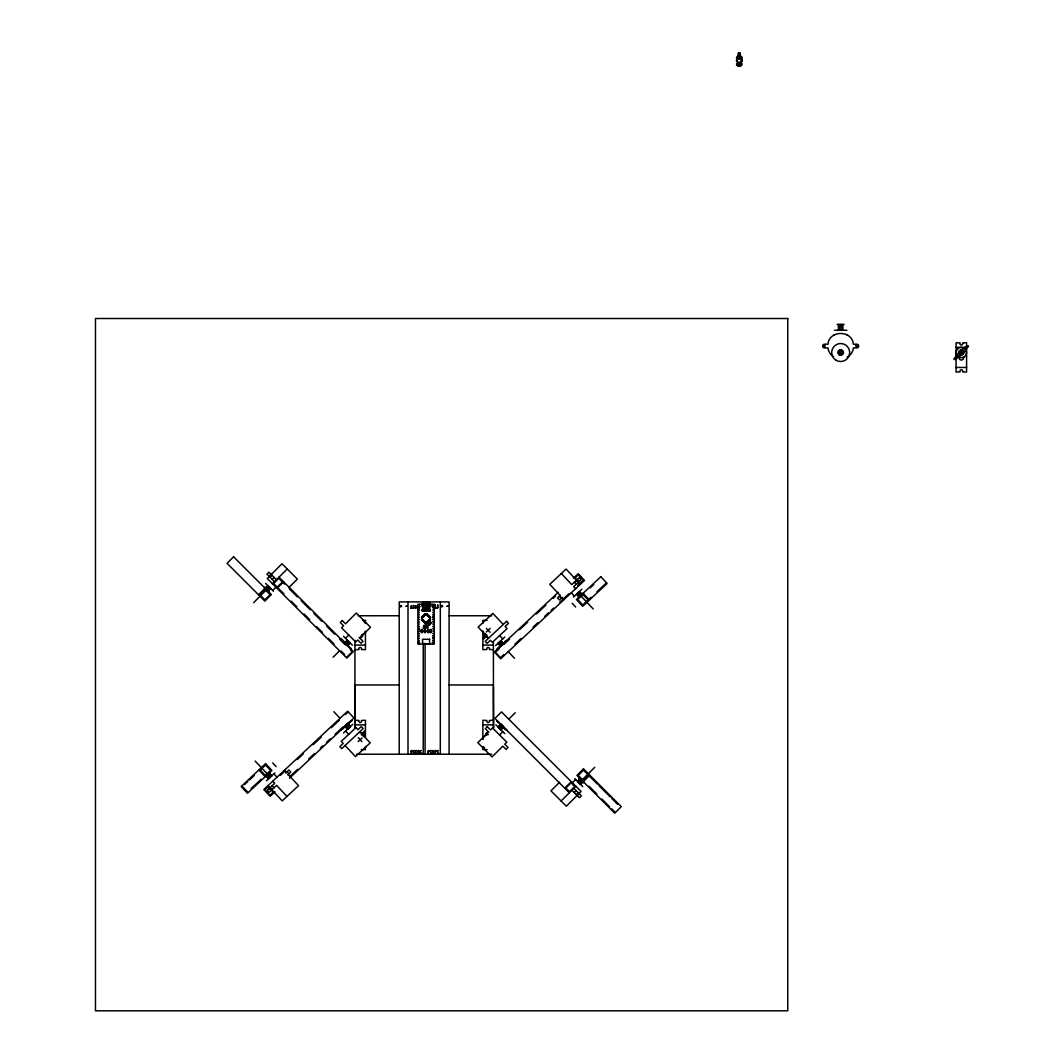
<?xml version="1.0" encoding="UTF-8"?>
<svg xmlns="http://www.w3.org/2000/svg" width="1064" height="1064" viewBox="0 0 1064 1064"><rect width="100%" height="100%" fill="white"/><g stroke="black" fill="none" stroke-linecap="round" stroke-linejoin="round"><path stroke-width="1.5" d="M740.225 53.2L740.225 57.443L738.429 57.443L738.429 53.2L740.225 53.2L740.238 57.443M739.307 57.443L739.32 53.2M427.316 603.953L427.13 607.65L425.095 607.65L424.908 603.953M426.85 603.953L426.664 607.185L425.56 607.185L425.374 603.953M484.532 636.152L485.463 636.126L484.532 636.152M959.09 357.211L959.023 357.743A2.314 2.314 0 0 0 961.337 360.044A2.314 2.314 0 0 0 963.638 357.743L963.572 357.238M365.032 622.799L364.992 621.775L363.968 621.815M483.295 747.167L483.335 748.192L484.359 748.152M961.311 352.756L961.856 351.984M418.671 607.531C419.615 609.379 419.096 605.695 418.618 608.369L417.7 607.451L419.322 608.023M432.742 607.531L433.394 608.023M432.742 609.872L433.394 610.377M432.742 612.212L433.394 612.718M432.742 623.943L433.394 624.435M432.742 626.284L433.394 626.789M432.742 628.625L433.394 629.13M432.742 630.965L433.394 631.471M432.742 633.319L433.394 633.812M266.306 776.614L269.923 773.209L268.86 774.22M578.497 596.638L579.468 595.747M363.609 736.288L364.752 730.995L361.281 734.852M484.719 633.678L483.575 638.972L487.046 635.102M486.301 634.649L485.636 634.942L485.729 634.104M418.431 606.241C421.025 602.876 416.609 608.023 418.458 605.629M418.431 753.232L417.766 752.993L418.458 752.607M347.329 724.132L347.808 723.36M501.184 645.981L503.871 643.467M344.51 726.765L347.143 723.986M960.739 350.149L963.08 350.854A2.487 2.487 0 0 1 962.907 354.525A2.487 2.487 0 0 1 959.263 354.033A2.487 2.487 0 0 1 960.074 350.455L962.588 350.442L963.838 352.703L968.479 345.986L967.641 345.627L959.156 351.359M362.797 735.743L362.332 734.985M484.519 747.473L483.721 747.5M578.404 596.758L582.021 593.353M268.78 590.999L265.255 587.461M582.952 782.386L583.99 782.426L579.282 778.383M967.774 346.97L967.229 346.226M265.322 587.554L269.046 591.584L268.234 591.438M960.22 353.807L962.388 350.774L959.848 351.107A2.035 2.035 0 0 0 959.874 354.046A2.035 2.035 0 0 0 962.747 354.046A2.035 2.035 0 0 0 962.747 351.173L959.888 351.173L959.236 352.596L960.287 354.418L962.814 354.086L963.359 352.051L962.455 351.399M347.862 728.867L345.202 725.808L346.691 724.411M501.849 645.369L502.687 644.571M582.474 781.907L579.601 778.05L581.183 779.633M266.865 589.416L265.614 588.804L269.046 591.584L268.567 591.105M268.421 590.959C263.739 586.769 273.727 596.944 265.601 588.605L268.261 586.038M268.474 591.664L267.37 590.56M348.114 645.662L346.026 644.225L347.795 645.981M350.694 648.894L349.923 648.122M498.391 721.844L497.008 721.113L501.982 726.074M497.34 720.78L498.072 722.163M580.851 779.287L579.907 779.008L580.518 779.619M580.984 780.085L581.489 780.577M269.046 576.249L271.001 574.294M269.272 576.475L267.25 578.497L346.824 658.071L353.354 651.554L278.994 577.193M271.227 574.52L282 563.747L297.361 579.109L288.743 587.727M270.057 577.26L272.025 575.305M272.158 579.375L274.126 577.406M258.512 594.763L267.809 585.586M266.372 587.634L268.115 585.892M265.029 589.523L259.802 594.749L264.87 599.817L270.096 594.59L264.271 588.764M266.239 589.243L268.846 586.623M253.578 602.689L269.192 586.969M272.464 583.724L287.214 568.961M266.971 589.961L269.578 587.355M267.37 590.36L269.977 587.754M267.676 590.68L270.283 588.059M267.769 590.759L270.376 588.153M268.075 591.065L270.735 588.512M272.703 590.48L275.962 587.208M277.238 587.182L282.465 581.968M277.039 588.299L283.569 581.769M345.521 638.294L348.779 635.035M344.736 642.736L347.343 640.129M344.882 642.882L347.489 640.275M345.122 643.122L347.675 640.448M345.321 643.321L347.928 640.714M345.627 643.627L348.234 641.02M345.787 643.787L348.394 641.18M333.112 657.22L339.642 650.702M346.172 644.172L348.779 641.565M346.425 644.425L349.045 641.818M346.784 644.784L349.391 642.177M347.223 645.223L349.83 642.616M347.449 645.462L350.069 642.842M347.609 645.609L350.216 642.989M347.024 656.967L352.237 651.74L350.415 649.918M418.83 612.066L419.322 612.718M429.404 611.055L429.617 602.623M418.83 614.407L419.322 615.058M418.83 616.748L419.322 617.413M418.83 619.088L419.322 619.753M418.83 621.442L419.322 622.094M418.751 624.435L419.322 623.863M425.148 623.464C428.42 621.043 434.298 617.479 426.199 614.58C415 619.088 428.659 620.432 425.081 626.736M418.83 635.501L419.322 636.166M418.83 637.855L419.322 638.506M418.83 640.196L419.322 640.847M498.112 726.978L500.718 724.358M498.258 727.124L500.865 724.504L503.591 727.231L500.984 729.838M498.378 727.244L501.051 724.69M498.923 727.789L501.543 725.183M499.282 728.148L501.902 725.542M499.548 728.401L502.155 725.794M508.685 719.264L515.215 712.747M499.934 728.787L502.541 726.18M500.093 728.946L502.7 726.34M500.399 729.252L503.006 726.646M500.599 729.452L503.272 726.911M500.825 729.691L503.312 726.951M499.548 734.931L502.807 731.673M961.391 350.056L963.08 350.854M960.938 351.984L961.976 353.035M961.976 352.104L961.204 352.636M559.584 782.24L550.966 790.858L566.327 806.219L577.1 795.446M564.758 788.198L571.275 781.668M572.366 782.758L575.624 779.486M577.592 781.455L580.199 778.848L577.646 781.508M578.031 781.907L580.558 779.207M578.098 781.96L580.705 779.353M578.351 782.213L580.957 779.606M578.75 782.612L581.356 780.005M561.1 800.993L575.863 786.243M579.135 782.998L594.749 767.277M579.481 783.343L582.088 780.723M579.88 783.742L582.447 781.082M588.525 775.217L583.298 780.444L578.231 775.377L583.458 770.15L597.436 784.128M580.119 783.982L582.673 781.309M580.212 784.075L582.819 781.468M580.518 784.381L589.802 775.204M574.201 792.56L576.156 790.592M576.302 794.662L578.257 792.707M579.055 793.491L581.077 791.47L501.503 711.896L494.973 718.413L569.333 792.773M577.313 795.673L579.282 793.717M264.843 587.381L264.697 587.235M265.614 588.818L267.317 589.868M342.089 639.624L341.185 639.384L345.587 643.135M341.81 639.344L345.095 643.294M344.709 642.257L345.215 642.762M503.698 727.803L507.142 730.582M506.398 729.838L502.9 727.005M582.966 781.402L583.006 782.106M582.793 781.894L583.365 781.801M579.534 778.622L583.404 782.506L583.059 781.508M341.504 729.585L346.731 725.316L346.239 724.85M502.82 644.132L506.73 640.475M342.222 728.906L341.491 729.585M342.661 729.119L341.331 729.731M342.342 728.787L346.731 725.316M347.516 724.584L351.732 720.647L350.734 720.953M496.954 649.612L500.732 646.087L499.814 646.313M499.375 642.111C501.743 646.925 501.929 643.68 503.671 643.654M497.886 643.494L500.413 646.194L506.344 640.834M268.86 773.262L266.479 775.51L269.259 773.834M269.405 773.382L268.62 773.488M266.479 775.51L269.099 773.049L271.759 775.802M267.982 774.725L268.195 773.887M341.837 729.266L345.853 725.196M350.827 720.86L351.532 720.833L350.681 721.631M349.364 722.855L347.901 724.225M505.068 641.393L505.866 640.648M505.387 641.738L506.185 640.98M581.835 593.858C574.188 601.825 584.854 590.826 581.489 594.803M244.627 784.554L247.832 781.561M249.575 779.925L254.309 775.51M259.656 770.509L265.561 764.976L270.602 770.376L264.697 775.895M251.077 788.637L261.146 779.22M266.146 776.441L269.764 773.049M266.479 780.75L274.871 772.903M268.5 786.429L264.883 789.821L269.923 795.207L273.541 791.829M280.271 775.43L285.099 770.921M297.175 759.643L303.2 753.99M313.149 744.694L321.301 737.073M331.25 727.776L339.403 720.155M345.441 714.516L347.848 712.268M285.618 773.089L288.916 770.004L290.805 772.025L287.759 774.871M290.432 776.028L297.681 769.272M308.547 759.111L314.572 753.472M320.317 748.112L322.725 745.851M326.648 742.193L330.266 738.815M335.094 734.306L337.501 732.045M338.418 731.194L343.246 726.685M346.97 724.145L346.212 724.85L348.952 727.856M348.021 723.174L347.329 723.799M274.964 791.762L270.136 796.271L263.832 789.528L347.635 711.204L353.94 717.947L289.448 778.223M343.512 732.936L352.729 724.331M358.142 741.595L362.039 737.951M486.275 632.016L490.185 628.372M495.598 645.635L504.815 637.03M501.596 644.651L506.264 640.914M558.347 592.236L494.388 652.019L500.692 658.762L584.495 580.439L578.191 573.696L573.363 578.204M500.812 646.327L502.82 644.452M496.635 651.181L499.043 648.92M503.871 644.412L509.616 639.052M519.564 629.755L527.717 622.134M536.456 613.955L545.819 605.216M553.054 598.447L555.475 596.186M574.786 578.138L578.404 574.76L583.444 580.146L577.699 585.519M560.276 595.361L557.523 597.941L559.411 599.963L562.164 597.383M503.791 654.599L500.466 657.698L495.425 652.312M514.949 644.172L520.988 638.533M533.051 627.255L537.879 622.733M544.821 616.242L548.452 612.864M551.152 610.324L553.573 608.076M559.598 602.437L568.961 593.685M573.456 597.064L581.848 589.217M578.55 596.917L582.181 593.526M580.372 595.401L593.22 608.927M581.13 594.497L579.095 596.851L576.568 594.151M583.631 594.058L577.725 599.591L582.766 604.977L591.039 597.25M590.161 587.966L593.712 584.641M596.944 591.73L605.842 583.418M266.958 775.058L267.596 774.459L266.851 775.151M347.383 724.079L351 720.7L347.689 724.411M497.327 649.266L500.639 645.555M500.945 645.888L497.26 648.707M580.705 595.534L578.271 592.568M267.49 774.552L267.197 775.457M350.801 721.512L351.732 720.647M581.343 594.949L581.848 594.457M967.056 346.864L967.908 346.518M361.281 635.301L364.54 633.053A5.174 5.174 0 0 0 365.112 631.843M578.736 596.425L579.508 596.638L579.069 596.133M488.389 734.559L485.783 735.118L483.788 736.913A5.174 5.174 0 0 0 482.963 739.453M738.389 55.315L739.32 55.315M837.089 324.414L844.098 324.414M834.495 330.279L846.878 330.279M833.764 335.227L834.495 334.748M847.582 335.227L846.878 334.748M956.071 347.343L966.591 347.343L966.591 342.728L962.534 342.954A1.383 1.383 0 0 1 961.337 345.029A1.383 1.383 0 0 1 960.14 342.954L956.071 342.728L956.071 372.081L960.14 371.841A1.383 1.383 0 0 1 961.337 369.767A1.383 1.383 0 0 1 962.534 371.841L966.591 372.081L966.591 348.886M837.913 352.517L843.446 352.517M839.297 352.517L842.063 352.517M956.071 367.466L966.591 367.466M422.621 602.623L429.404 602.822M424.736 603.926L425.56 603.926M426.664 603.926L427.502 603.926M422.78 604.219L417.859 604.219L417.859 644.079L434.272 644.079L434.272 604.219L429.351 604.219M423.02 604.512C421.331 603.993 421.384 606.161 422.554 605.988M424.177 604.418L423.525 606.267L423.525 604.139L424.456 604.139L424.177 606.267M428.047 604.418L428.699 606.267L428.699 604.139L427.781 604.139L428.047 606.267M429.204 604.512C430.893 603.993 430.84 606.161 429.67 605.988M418.618 605.137L418.618 606.507M417.859 606.56L420.214 606.56M431.931 606.56L434.272 606.56M422.554 609.579C421.065 609.619 421.557 612 424.044 611.055L424.044 610.138L428.194 610.138L428.194 611.055C430.667 612 431.159 609.619 429.67 609.579M358.236 615.75L399.439 615.75M448.888 615.75L491.741 615.75M362.625 620.365L365.457 620.365L365.457 623.451M487.113 620.365L482.87 620.365L482.87 623.451M423.831 625.765L423.831 627.547M427.648 625.765L427.648 627.547M421.078 630.447L422.235 630.447M424.217 630.393L425.361 630.447M427.435 630.447L428.593 630.447M429.936 630.393L431.093 630.447M421.078 631.59L422.235 631.551M424.217 631.551L425.361 631.551M427.435 631.551L428.593 631.59M429.936 631.551L431.093 631.59M354.937 645.103L365.457 645.103M482.87 645.103L493.39 645.103M354.937 649.718L358.994 649.492A1.383 1.383 0 0 1 360.191 647.417A1.383 1.383 0 0 1 361.388 649.492L365.457 649.718L365.457 631.178M493.39 649.718L489.334 649.492A1.383 1.383 0 0 0 488.137 647.417A1.383 1.383 0 0 0 486.926 649.492L482.87 649.718L482.87 631.178M354.937 684.977L399.439 684.977M448.888 684.977L493.39 684.977M354.937 720.248L358.994 720.474A1.383 1.383 0 0 0 360.191 722.549A1.383 1.383 0 0 0 361.388 720.474L365.457 720.248L365.457 737.246M493.39 720.248L489.334 720.474A1.383 1.383 0 0 1 488.137 722.549A1.383 1.383 0 0 1 486.926 720.474L482.87 720.248L482.87 738.788M354.937 724.863L365.457 724.863M482.87 724.863L493.39 724.863M361.215 749.601L365.457 749.601L365.457 746.516M487.113 749.601L482.87 749.601L482.87 746.516M418.618 752.128L418.618 753.485M356.586 754.216L491.741 754.216M965.819 348.38L966.298 347.582L965.819 348.38M484.492 633.878L484.293 633.705A5.174 5.174 0 0 1 483.069 631.324M363.01 735.384L364.034 736.261A5.174 5.174 0 0 1 364.792 737.365M350.282 647.83L350.987 649.173M580.212 778.662L583.178 781.814M579.308 778.409L580.864 779.952M341.557 639.105L345.414 642.962M504.296 727.736L506.703 730.157M267.689 590.241L268.766 591.318M267.024 590.214L268.062 591.265M959.848 351.107L962.814 354.086M599.005 785.711L610.257 796.949M611.827 798.519L617.652 804.344M589.124 786.269L592.621 789.767M593.38 790.525L596.877 794.01M601.945 799.077L605.443 802.575M606.201 803.333L609.685 806.831M611.72 808.853L614.766 811.899M579.548 778.968L582.819 782.24M574.853 778.715L582.726 786.589M573.828 788.278L581.383 795.819L579.428 797.774L571.873 790.233M500.918 724.025L501.729 724.85M502.009 725.129L503.804 726.911M495.891 724.757L504.815 733.668M343.512 636.299L352.437 645.21M346.345 643.893L351.12 648.654M344.164 642.683L346.891 645.422M284.62 584.123L278.795 578.297L273.581 583.524L284.048 593.991M289.435 588.937L297.401 596.904M301.072 600.575L310.196 609.699M313.867 613.369L321.833 621.336M326.661 626.164L334.628 634.131M339.443 638.945L345.268 644.771M276.454 579.734L268.899 572.193L266.944 574.148L274.485 581.689M291.19 601.147L296.843 606.786M303.985 613.928L309.624 619.581M316.779 626.723L322.419 632.375M328.417 638.36L334.056 643.999M341.212 651.155L344.696 654.639M265.588 583.378L273.475 591.252M583.032 782.133L582.447 781.548L583.484 782.585M580.678 594.936L580.133 595.441M579.454 596.079L577.14 593.619M577.233 579.508L579.122 581.529M575.079 577.858L580.119 583.258M580.332 584.322L566.088 569.08L549.769 584.336L560.169 595.454M576.316 580.372L578.204 582.394M574.4 582.154L576.289 584.176M583.112 593.286L589.403 600.029M583.072 594.59L588.113 599.99M582.021 594.111L579.029 591.85L581.702 594.404M579.282 591.624L581.835 594.284M561.353 573.509L571.754 584.641L579.149 577.725L581.037 579.747L573.642 586.663L575.597 588.751M578.776 592.103L581.29 594.789M578.656 592.196L581.183 594.896M577.965 592.848L580.479 595.547M577.579 593.22L580.093 595.907M577.832 594.656L579.508 596.465M576.861 593.885L579.414 596.558M576.675 594.058L579.202 596.758M571.275 592.781L574.427 596.159M572.179 603.315L575.637 607.025M562.058 597.476L564.013 599.577M559.425 596.159L561.313 598.181M503.232 624.488L492.832 613.356L478.135 627.095L488.536 638.227M499.615 635.58L502.767 638.945M500.851 640.728L503.378 643.427M500.705 640.874L503.219 643.574M500.452 641.1L502.979 643.8M500.014 641.526L502.527 644.212M499.641 641.871L502.155 644.558M486.408 628.398L490.052 632.309M508.193 651.554L514.497 658.297M498.976 642.483L501.49 645.183M498.817 642.643L501.33 645.343M498.497 642.935L501.011 645.635M498.178 643.241L501.038 646.114M498.045 643.361L500.559 646.061M359.792 731.739L370.192 742.871L355.496 756.61L345.095 745.478M350.428 726.459L347.915 723.773L344.949 726.539L347.476 729.239M347.635 724.025L350.282 726.606M347.516 724.145L350.096 726.779M347.316 724.331L349.83 727.031M346.997 724.624L349.511 727.324M346.824 724.784L349.351 727.483M358.275 737.658L361.92 741.568M333.83 711.67L340.134 718.413M346.159 725.409L348.686 728.095M345.8 725.754L348.314 728.441M345.547 725.981L347.236 727.776M345.281 726.22L347.755 728.973M345.108 726.393L347.622 729.093M345.561 731.021L348.713 734.386M287.001 771.786L288.903 773.807M284.301 770.389L286.256 772.491M288.158 774.512L298.545 785.631L282.239 800.886L267.995 785.644M272.69 762.941L276.148 766.652M273.9 773.807L277.052 777.186M269.125 773.209L271.653 775.909M268.939 773.382L271.44 776.108M268.806 773.501L271.214 776.321M268.221 774.06L270.748 776.747M255.107 761.039L270.362 777.106M267.53 774.698L270.057 777.398M267.144 775.071L269.658 777.757M272.73 781.215L274.685 783.304L267.29 790.22L269.179 792.241L276.574 785.325L286.974 796.457M267.024 775.177L269.551 777.864M266.745 775.443L269.259 778.143M266.306 775.856L268.82 778.542M266.2 775.949L268.713 778.649M260.215 769.977L265.255 775.377M258.911 769.937L265.215 776.68M272.025 785.791L273.927 787.812M270.123 787.573L272.012 789.594M268.208 786.708L273.248 792.095M269.205 788.437L271.094 790.459M242.486 786.549L247.526 791.949M485.889 735.078L485.822 734.572A2.314 2.314 0 0 1 488.722 732.351M362.438 634.889L362.505 635.381A2.314 2.314 0 0 1 359.047 637.389M493.39 686.732L493.51 728.029L493.39 642.018M354.937 687.743L354.937 686.825L354.977 727.643M738.429 53.2L738.429 57.443M842.888 324.414L842.888 330.279M841.451 324.414L841.451 330.279M840.68 349.75L840.68 355.283M839.868 324.414L839.868 330.279M838.392 324.414L838.392 330.279M449.088 754.216L449.088 601.905L399.239 601.905L399.239 754.216M440.31 601.905L440.31 754.216M429.67 611.055L429.67 602.57L422.554 602.57L422.554 611.055M429.204 602.57L429.204 608.103L423.02 608.103L423.02 602.57M428.14 603.488L428.14 606.573M427.808 610.138L427.808 611.055L427.435 610.138M427.063 610.138L427.063 611.055L426.677 610.138M426.877 625.353L426.877 626.829M426.305 610.138L426.305 611.055L425.933 610.138M425.547 610.138L425.547 611.055L425.174 610.138M425.081 643.294L425.081 754.216M424.789 610.138L424.789 611.055L424.416 610.138M424.084 603.488L424.084 608.103M423.246 643.294L423.246 754.216M422.82 602.822L422.82 611.055M408.004 601.905L408.004 754.216M354.937 640.462L354.937 727.949M359.047 732.577A2.314 2.314 0 0 1 362.505 734.572M488.722 637.615A2.314 2.314 0 0 1 485.902 635.979M736.926 58.72A2.766 1.955 0.1 0 1 737.738 56.126A2.766 1.955 0.1 0 1 741.448 56.472A2.766 1.955 0.1 0 1 741.289 59.119M736.926 60.994A2.766 1.955 0.1 0 1 737.738 58.414A2.766 1.955 0.1 0 1 741.448 58.759A2.766 1.955 0.1 0 1 741.289 61.406M737.059 59.584A2.354 1.663 0.1 0 1 740.504 58.587A2.354 1.663 0.1 0 1 740.983 61.193M736.926 61.659A2.766 1.955 0.1 0 1 737.738 59.065A2.766 1.955 0.1 0 1 741.448 59.411A2.766 1.955 0.1 0 1 741.289 62.058M738.709 59.065A2.354 1.663 0.1 0 1 741.355 59.837A2.354 1.663 0.1 0 1 740.983 61.845M737.059 60.249A2.354 1.663 0.1 0 1 737.658 59.504M740.278 62.257A1.915 1.357 0.1 0 1 740.278 64.598A1.915 1.357 0.1 0 1 737.405 63.428M737.964 62.47A1.915 1.357 0.1 0 1 738.363 62.257M847.144 357.251A12.928 12.928 0 0 0 853.168 349.404L853.355 347.915L856.839 347.915A1.849 1.849 0 0 0 858.688 346.053A1.849 1.849 0 0 0 856.839 344.204L853.355 344.204C852.251 329.907 829.109 329.907 828.005 344.204L824.534 344.204A1.849 1.849 0 0 0 822.672 346.053A1.849 1.849 0 0 0 824.534 347.915L828.005 347.915L828.204 349.404A12.928 12.928 0 0 0 833.272 356.639M954.102 358.914L954.98 359.605L961.284 355.137L959.542 354.365L958.784 352.53L954.102 358.914M411.529 605.828L410.93 606.44L411.529 605.828M411.529 752.7L410.93 753.312L411.529 752.7M420.985 752.873L420.081 752.993L420.985 752.873M428.021 752.567L428.18 753.738L428.021 752.567M415.638 605.921L416.277 606.307L415.638 605.921M415.638 752.807L416.277 753.192L415.665 752.727M413.776 606.001L413.776 606.001M413.896 752.966L413.896 752.966M430.933 752.86C430.747 754.815 429.869 751.942 430.933 752.86M437.583 606.48L437.743 605.07L437.583 606.48M437.597 753.724L437.769 752.315L437.597 753.724M413.949 605.988C412.819 607.73 412.899 603.98 413.949 605.988M414.069 752.94C413.098 754.722 412.938 750.971 414.069 752.94M432.755 605.855C432.596 607.97 432.556 603.674 432.769 605.775M432.769 753.086C431.652 752.421 434.564 753.192 432.769 753.086M362.877 733.721L363.728 734.054L362.917 733.615M363.795 732.019L364.699 732.231L363.795 732.019M483.628 637.735L484.532 637.948L483.628 637.735M424.815 626.403C425.986 630.048 427.648 623.837 424.815 626.403M823.642 345.813C824.773 349.338 826.382 343.326 823.642 345.813M855.948 345.813C857.079 349.338 858.688 343.326 855.948 345.813M960.26 352.33C961.617 356.56 963.479 349.271 960.26 352.33M954.727 358.462L955.565 358.834L954.767 358.355M956.11 357.118L957.001 357.371L956.124 357.118M957.414 355.868L958.305 356.121L957.427 355.868M964.317 349.112L965.208 349.364L964.317 349.112M738.709 63.308L739.959 63.428L738.709 63.308M421.889 629.356C418.312 630.806 424.31 636.206 421.889 629.356M425.015 629.356C421.437 630.806 427.435 636.206 425.015 629.356M428.247 629.356C424.882 630.473 430.375 636.418 428.247 629.356M430.747 629.356C427.209 630.965 433.141 636.086 430.747 629.356M418.671 609.872L419.402 610.297L418.671 609.872M418.671 626.284L419.402 626.709L418.671 626.284M418.671 628.625L419.402 629.05L418.671 628.625M418.671 630.965L419.402 631.391L418.671 630.965M418.671 633.319L419.402 633.732L418.671 633.319M418.378 642.523C418.538 645.542 421.078 641.153 418.378 642.523M423.379 627.92L423.831 625.379L427.648 625.379L427.648 627.92L423.445 627.853M432.436 605.017C432.596 608.036 435.136 603.634 432.436 605.017M432.742 614.566L433.474 614.979L432.742 614.566M432.742 616.907L433.474 617.333L432.742 616.907M432.742 619.248L433.474 619.674L432.742 619.248M432.742 621.589L433.474 622.014L432.742 621.589M432.742 635.66L433.474 636.086L432.742 635.66M432.742 638.001L433.474 638.427L432.742 638.001M432.742 640.355L433.474 640.767L432.742 640.355M432.436 642.523C432.596 645.542 435.136 641.153 432.436 642.523M428.513 624.036C430.721 627.308 432.223 618.131 428.513 624.036M957.866 348.766L957.001 349.79A5.174 5.174 0 0 0 957.494 356.068C959.648 358.528 963.944 358.196 965.673 355.403A5.174 5.174 0 0 0 965.168 349.138L964.144 348.261A5.174 5.174 0 0 0 957.866 348.766M421.903 618.503L421.49 617.466L421.889 618.384M233.588 556.778L227.058 563.308L264.856 601.107L271.387 594.577L233.588 556.778M268.447 586.224L265.84 588.831L268.487 586.264M342.249 620.538L340.294 622.507L343.552 625.765L341.531 627.787L355.762 642.018L357.783 639.996L361.055 643.255L363.01 641.299L359.752 638.041L370.511 627.268L356.28 613.037L345.521 623.81L342.249 620.538M422.009 616.947L422.408 617.865L422.009 616.947M422.541 616.428L422.927 617.346L422.541 616.428M423.06 615.91L423.445 616.814L423.06 615.91M423.578 615.378L423.977 616.295L423.578 615.378M424.11 614.859L424.496 615.777L424.11 614.859M424.629 614.34L425.015 615.258L424.629 614.34M425.148 613.822L425.547 614.726L425.148 613.822M421.889 618.889L421.49 619.807L421.889 618.889M426.89 613.915L426.491 614.832L426.89 613.915M422.408 619.408L422.009 620.325L422.408 619.408M427.409 614.433L427.023 615.351L427.409 614.433M422.927 619.94L422.541 620.844L422.927 619.94M427.928 614.965L427.542 615.87L427.928 614.965M423.445 620.458L423.06 621.376L423.445 620.458M428.459 615.484L428.061 616.402L428.459 615.484M423.977 620.977L423.578 621.895L423.977 620.977M428.978 616.003L428.579 616.921L428.978 616.003M424.496 621.496L424.11 622.413L424.496 621.496M429.497 616.522L429.111 617.439L429.497 616.522M425.015 622.028L424.629 622.932L425.015 622.028M430.016 617.053L429.63 617.958L430.016 617.053M430.548 617.572L430.149 618.49L430.548 617.572M426.451 622.374L426.837 623.291L426.451 622.374M426.97 621.855L427.356 622.773L426.97 621.855M427.489 621.336L427.888 622.254L427.489 621.336M428.007 620.817L428.406 621.722L428.007 620.817M428.539 620.285L428.925 621.203L428.539 620.285M429.058 619.767L429.444 620.684L429.058 619.767M429.577 619.248L429.976 620.166L429.577 619.248M430.109 618.729L430.494 619.634L430.109 618.729M430.428 622.001L428.313 624.103L429.164 624.954L431.266 622.839L430.428 622.001M487.272 726.712L485.317 728.667L488.576 731.926L477.816 742.699L492.034 756.93L502.807 746.157L506.078 749.428L508.033 747.46L504.762 744.202L506.797 742.18L492.566 727.949L490.544 729.971L487.272 726.712M583.471 768.86L576.941 775.39L614.739 813.189L621.27 806.658L583.471 768.86M571.089 782.785L565.862 787.998L569.519 791.669L574.746 786.442L571.089 782.785M432.809 605.562L433.381 606.493L432.809 605.562M265.601 763.686L241.182 786.509L247.486 793.252L271.905 770.429L265.601 763.686M355.948 727.63L341.251 741.369L343.207 743.457L339.828 746.609L341.717 748.63L363.17 728.587L361.268 726.566L357.903 729.718L355.948 727.63M506.61 621.336L485.157 641.379L487.046 643.401L490.424 640.249L492.379 642.337L507.076 628.598L505.121 626.51L508.499 623.358L506.61 621.336M600.841 576.715L576.422 599.537L582.726 606.281L607.145 583.458L600.841 576.715M839.536 350.535C837.115 361.188 847.463 349.271 839.536 350.535M787.759 318.508L95.467 318.508L95.467 1010.8L787.759 1010.8L787.759 318.508M435.322 605.11L435.163 606.48L435.322 605.11M401.022 605.469L400.131 606.081L400.756 606.959L401.633 606.347L401.022 605.469M441.986 605.469L441.108 606.081L441.733 606.959L442.611 606.347L441.986 605.469M406.967 606.068L406.116 606.347L406.967 606.068M447.944 606.068L447.093 606.347L447.944 606.068M411.702 607.451L410.784 608.369L411.702 607.451M414.002 607.451L413.085 608.369L414.002 607.451M416.317 607.451L415.399 608.369L416.317 607.451M435.695 607.451L434.777 608.369L435.695 607.451M438.009 607.451L437.091 608.369L438.009 607.451M429.59 639.291L422.554 639.291L422.554 643.986L429.59 643.986L429.59 639.291M411.702 750.519L410.784 751.437L411.702 750.519M414.002 750.519L413.085 751.437L414.002 750.519M416.317 750.519L415.399 751.437L416.317 750.519M418.618 750.519L417.7 751.437L418.618 750.519M420.932 750.519L420.014 751.437L420.932 750.519M428.779 750.519L427.861 751.437L428.779 750.519M431.08 750.519L430.162 751.437L431.08 750.519M433.394 750.519L432.476 751.437L433.394 750.519M435.695 750.519L434.777 751.437L435.695 750.519M438.009 750.519L437.091 751.437L438.009 750.519M435.349 752.354L435.176 753.711L435.349 752.354M737.365 65.649A2.766 1.955 0.1 0 0 741.994 64.771A2.766 1.955 0.1 0 0 738.602 62.377A2.766 1.955 0.1 0 0 737.365 65.649M737.964 65.223A1.915 1.357 0.1 0 0 741.169 64.611A1.915 1.357 0.1 0 0 738.828 62.962A1.915 1.357 0.1 0 0 737.964 65.223M835.785 360.058A8.991 8.991 0 0 0 849.657 352.995A8.991 8.991 0 0 0 836.597 344.51A8.991 8.991 0 0 0 835.785 360.058M838.725 354.472A2.766 2.766 0 0 0 843.353 353.235A2.766 2.766 0 0 0 839.962 349.843A2.766 2.766 0 0 0 838.725 354.472"/></g></svg>
